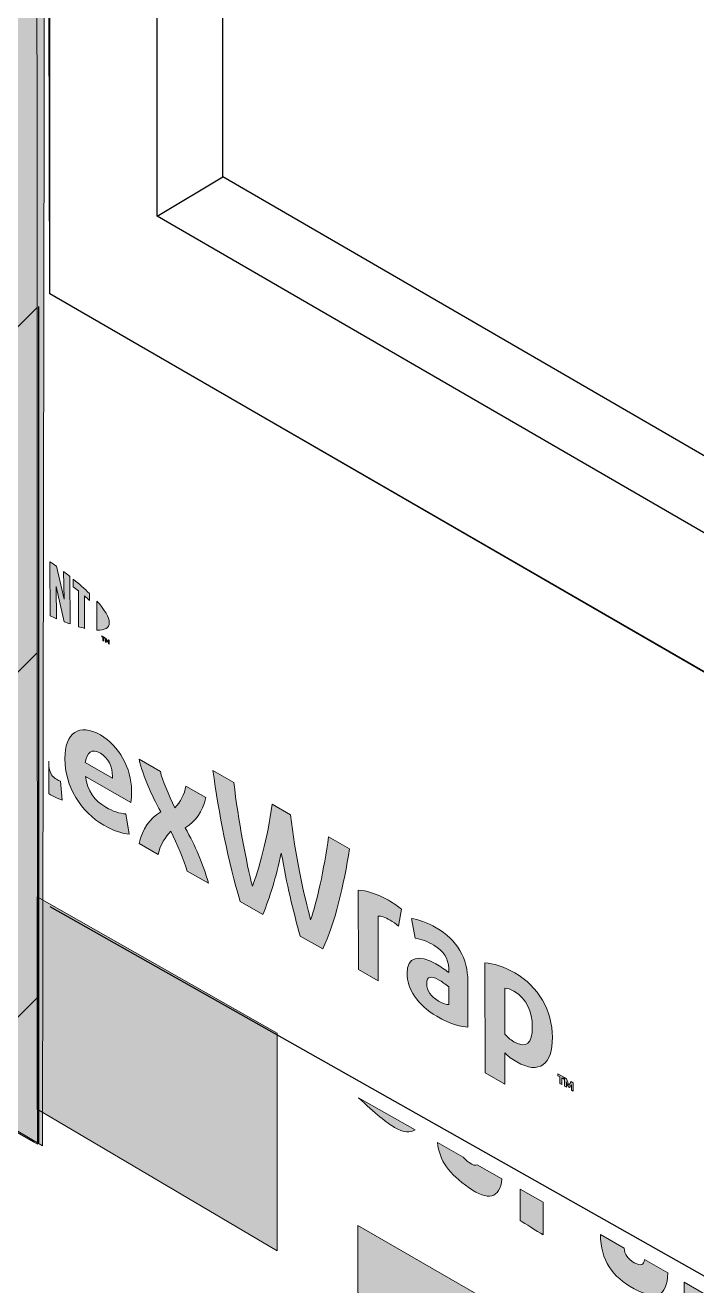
# Model space of a CAD drawing. Extents: x -1140 to 5605, y -816 to 2382.
# Drawn here: x 4224.9 to 4252.4, y 1158.9 to 1210.5 of the extents above; entities that cross this region are included whole.
import ezdxf

# ---------------------------------------------------------------- set-up
doc = ezdxf.new("R2010")
doc.units = 0
doc.header["$MEASUREMENT"] = 0
doc.linetypes.add('AI-Linetype-23', pattern=[86.381111, 43.190556, -8.638111, 8.638111, -8.638111, 8.638111, -8.638111])
for name, color, linetype, lineweight in [('.ATI-HATCH', 7, 'Continuous', 0), ('G-ANNO-TTLB', 7, 'Continuous', 0), ('LOGOS', 7, 'Continuous', 0), ('TYVEK', 7, 'Continuous', 0), ('wall scratch', 7, 'Continuous', 0), ('X-REF - TRACED', 7, 'Continuous', 0)]:
    doc.layers.add(name, color=color, linetype=linetype, lineweight=lineweight)

# ---------------------------------------------------------------- blocks, each defined once
blk = doc.blocks.new('Block_107')
at = {"layer": 'TYVEK', "color": 4, "lineweight": 25, "true_color": 0x00ffff}
blk.add_lwpolyline([(4308.244, 1127.876), (4225.907, 1174.41), (4225.907, 1174.41)], dxfattribs=at)
blk = doc.blocks.new('Block_112')
at = {"layer": 'TYVEK', "color": 2, "lineweight": 25, "true_color": 0xffff00}
blk.add_lwpolyline([(4224.93, 1197.442)], dxfattribs=at)
blk = doc.blocks.new('Block_116')
at = {"layer": 'TYVEK', "color": 4, "lineweight": 25, "true_color": 0x00ffff}
blk.add_lwpolyline([(4225.126, 1197.616)], dxfattribs=at)
blk = doc.blocks.new('Block_117')
at = {"layer": 'TYVEK', "color": 2, "lineweight": 25, "true_color": 0xffff00}
blk.add_lwpolyline([(4224.885, 1197.442)], dxfattribs=at)
blk = doc.blocks.new('Block_118')
at = {"layer": 'TYVEK', "color": 2, "lineweight": 25, "true_color": 0xffff00}
blk.add_lwpolyline([(4229.809, 1200.225)], dxfattribs=at)
blk = doc.blocks.new('Block_134')
at = {"layer": 'TYVEK', "color": 33, "lineweight": 25, "true_color": 0xcc9966}
blk.add_lwpolyline([(4242.406, 1209.873)], dxfattribs=at)
blk = doc.blocks.new('Block_141')
at = {"layer": 'TYVEK', "true_color": 0x003b71, "transparency": 33554687}
h = blk.add_hatch(color=156, dxfattribs=at)
h.dxf.hatch_style = 2
edge = h.paths.add_edge_path()
edge.add_spline(control_points=[(4244.897, 1168.874), (4244.726, 1168.974), (4244.634, 1169.066), (4244.52, 1169.187), (4244.52, 1169.187), (4244.52, 1171.076), (4244.52, 1171.076), (4244.641, 1171.062), (4244.748, 1171.034), (4244.89, 1170.949), (4245.43, 1170.643), (4245.65, 1170.11), (4245.65, 1169.499), (4245.657, 1168.803), (4245.415, 1168.576), (4244.897, 1168.874)], knot_values=[0, 0, 0, 0, 1, 1, 1, 2, 2, 2, 3, 3, 3, 4, 4, 4, 5, 5, 5, 5], degree=3, periodic=0)
edge = h.paths.add_edge_path()
edge.add_spline(control_points=[(4244.933, 1171.701), (4244.513, 1171.943), (4244.045, 1172.092), (4243.711, 1172.113), (4243.711, 1172.113), (4243.725, 1167.596), (4243.725, 1167.596), (4243.725, 1167.596), (4244.527, 1167.134), (4244.527, 1167.134), (4244.527, 1167.134), (4244.52, 1168.42), (4244.52, 1168.42), (4244.67, 1168.271), (4244.811, 1168.164), (4245.017, 1168.05), (4245.934, 1167.518), (4246.481, 1167.944), (4246.474, 1169.059), (4246.474, 1170.139), (4245.898, 1171.147), (4244.933, 1171.701)], knot_values=[0, 0, 0, 0, 1, 1, 1, 2, 2, 2, 3, 3, 3, 4, 4, 4, 5, 5, 5, 6, 6, 6, 7, 7, 7, 7], degree=3, periodic=0)
h = blk.add_hatch(color=156, dxfattribs=at)
h.dxf.hatch_style = 2
edge = h.paths.add_edge_path()
edge.add_spline(control_points=[(4246.694, 1167.56), (4246.694, 1167.56), (4246.694, 1167.482), (4246.694, 1167.482), (4246.694, 1167.482), (4246.772, 1167.44), (4246.772, 1167.44), (4246.772, 1167.44), (4246.779, 1167.163), (4246.779, 1167.163), (4246.779, 1167.163), (4246.857, 1167.12), (4246.857, 1167.12), (4246.857, 1167.12), (4246.857, 1167.39), (4246.857, 1167.39), (4246.857, 1167.39), (4246.935, 1167.347), (4246.935, 1167.347), (4246.935, 1167.347), (4246.935, 1167.425), (4246.935, 1167.425), (4246.935, 1167.425), (4246.694, 1167.56), (4246.694, 1167.56)], knot_values=[0, 0, 0, 0, 1, 1, 1, 2, 2, 2, 3, 3, 3, 4, 4, 4, 5, 5, 5, 6, 6, 6, 7, 7, 7, 8, 8, 8, 8], degree=3, periodic=0)
edge = h.paths.add_edge_path()
edge.add_spline(control_points=[(4247.241, 1167.248), (4247.213, 1167.184), (4247.184, 1167.141), (4247.148, 1167.099), (4247.113, 1167.177), (4247.085, 1167.255), (4247.056, 1167.354), (4247.056, 1167.354), (4246.971, 1167.404), (4246.971, 1167.404), (4246.971, 1167.404), (4246.971, 1167.056), (4246.971, 1167.056), (4246.971, 1167.056), (4247.049, 1167.013), (4247.049, 1167.013), (4247.049, 1167.013), (4247.049, 1167.17), (4247.049, 1167.17), (4247.049, 1167.17), (4247.042, 1167.234), (4247.042, 1167.234), (4247.07, 1167.163), (4247.099, 1167.092), (4247.12, 1167.035), (4247.12, 1167.035), (4247.177, 1166.999), (4247.177, 1166.999), (4247.198, 1167.028), (4247.226, 1167.07), (4247.255, 1167.106), (4247.255, 1167.106), (4247.248, 1167.056), (4247.248, 1167.056), (4247.248, 1167.056), (4247.248, 1166.893), (4247.248, 1166.893), (4247.248, 1166.893), (4247.326, 1166.85), (4247.326, 1166.85), (4247.326, 1166.85), (4247.326, 1167.198), (4247.326, 1167.198), (4247.326, 1167.198), (4247.241, 1167.248), (4247.241, 1167.248)], knot_values=[0, 0, 0, 0, 1, 1, 1, 2, 2, 2, 3, 3, 3, 4, 4, 4, 5, 5, 5, 6, 6, 6, 7, 7, 7, 8, 8, 8, 9, 9, 9, 10, 10, 10, 11, 11, 11, 12, 12, 12, 13, 13, 13, 14, 14, 14, 15, 15, 15, 15], degree=3, periodic=0)
at = {"layer": 'TYVEK'}
for points, knots in [([(4244.933, 1171.701), (4244.513, 1171.943), (4244.045, 1172.092), (4243.711, 1172.113), (4243.711, 1172.113), (4243.725, 1167.596), (4243.725, 1167.596), (4243.725, 1167.596), (4244.527, 1167.134), (4244.527, 1167.134), (4244.527, 1167.134), (4244.52, 1168.42), (4244.52, 1168.42), (4244.67, 1168.271), (4244.811, 1168.164), (4245.017, 1168.05), (4245.934, 1167.518), (4246.481, 1167.944), (4246.474, 1169.059), (4246.474, 1170.139), (4245.898, 1171.147), (4244.933, 1171.701)], [0, 0, 0, 0, 1, 1, 1, 2, 2, 2, 3, 3, 3, 4, 4, 4, 5, 5, 5, 6, 6, 6, 7, 7, 7, 7]), ([(4244.897, 1168.874), (4244.726, 1168.974), (4244.634, 1169.066), (4244.52, 1169.187), (4244.52, 1169.187), (4244.52, 1171.076), (4244.52, 1171.076), (4244.641, 1171.062), (4244.748, 1171.034), (4244.89, 1170.949), (4245.43, 1170.643), (4245.65, 1170.11), (4245.65, 1169.499), (4245.657, 1168.803), (4245.415, 1168.576), (4244.897, 1168.874)], [0, 0, 0, 0, 1, 1, 1, 2, 2, 2, 3, 3, 3, 4, 4, 4, 5, 5, 5, 5]), ([(4246.694, 1167.56), (4246.694, 1167.56), (4246.694, 1167.482), (4246.694, 1167.482), (4246.694, 1167.482), (4246.772, 1167.44), (4246.772, 1167.44), (4246.772, 1167.44), (4246.779, 1167.163), (4246.779, 1167.163), (4246.779, 1167.163), (4246.857, 1167.12), (4246.857, 1167.12), (4246.857, 1167.12), (4246.857, 1167.39), (4246.857, 1167.39), (4246.857, 1167.39), (4246.935, 1167.347), (4246.935, 1167.347), (4246.935, 1167.347), (4246.935, 1167.425), (4246.935, 1167.425), (4246.935, 1167.425), (4246.694, 1167.56), (4246.694, 1167.56)], [0, 0, 0, 0, 1, 1, 1, 2, 2, 2, 3, 3, 3, 4, 4, 4, 5, 5, 5, 6, 6, 6, 7, 7, 7, 8, 8, 8, 8]), ([(4247.241, 1167.248), (4247.213, 1167.184), (4247.184, 1167.141), (4247.148, 1167.099), (4247.113, 1167.177), (4247.085, 1167.255), (4247.056, 1167.354), (4247.056, 1167.354), (4246.971, 1167.404), (4246.971, 1167.404), (4246.971, 1167.404), (4246.971, 1167.056), (4246.971, 1167.056), (4246.971, 1167.056), (4247.049, 1167.013), (4247.049, 1167.013), (4247.049, 1167.013), (4247.049, 1167.17), (4247.049, 1167.17), (4247.049, 1167.17), (4247.042, 1167.234), (4247.042, 1167.234), (4247.07, 1167.163), (4247.099, 1167.092), (4247.12, 1167.035), (4247.12, 1167.035), (4247.177, 1166.999), (4247.177, 1166.999), (4247.198, 1167.028), (4247.226, 1167.07), (4247.255, 1167.106), (4247.255, 1167.106), (4247.248, 1167.056), (4247.248, 1167.056), (4247.248, 1167.056), (4247.248, 1166.893), (4247.248, 1166.893), (4247.248, 1166.893), (4247.326, 1166.85), (4247.326, 1166.85), (4247.326, 1166.85), (4247.326, 1167.198), (4247.326, 1167.198), (4247.326, 1167.198), (4247.241, 1167.248), (4247.241, 1167.248)], [0, 0, 0, 0, 1, 1, 1, 2, 2, 2, 3, 3, 3, 4, 4, 4, 5, 5, 5, 6, 6, 6, 7, 7, 7, 8, 8, 8, 9, 9, 9, 10, 10, 10, 11, 11, 11, 12, 12, 12, 13, 13, 13, 14, 14, 14, 15, 15, 15, 15])]:
    blk.add_open_spline(points, degree=3, knots=knots, dxfattribs=at)
blk = doc.blocks.new('Block_140')
at = {"layer": 'TYVEK'}
blk.add_blockref('Block_141', (0, 0), dxfattribs=at)
blk = doc.blocks.new('Block_148')
at = {"layer": 'TYVEK', "true_color": 0x003b71, "transparency": 33554687}
h = blk.add_hatch(color=156, dxfattribs=at)
h.dxf.hatch_style = 2
edge = h.paths.add_edge_path()
edge.add_spline(control_points=[(4228.46, 1179.671), (4228.46, 1179.671), (4227.345, 1180.318), (4227.345, 1180.318), (4227.402, 1180.744), (4227.622, 1180.893), (4227.963, 1180.701), (4228.283, 1180.516), (4228.46, 1180.133), (4228.46, 1179.756), (4228.46, 1179.756), (4228.46, 1179.671), (4228.46, 1179.671)], knot_values=[0, 0, 0, 0, 1, 1, 1, 2, 2, 2, 3, 3, 3, 4, 4, 4, 4], degree=3, periodic=0)
edge = h.paths.add_edge_path()
edge.add_spline(control_points=[(4229.241, 1179.174), (4229.234, 1180.083), (4228.73, 1180.999), (4227.963, 1181.447), (4227.097, 1181.937), (4226.507, 1181.546), (4226.507, 1180.474), (4226.514, 1179.344), (4227.16, 1178.286), (4228.105, 1177.746), (4228.489, 1177.519), (4228.872, 1177.398), (4229.135, 1177.384), (4229.135, 1177.384), (4229, 1178.208), (4229, 1178.208), (4228.751, 1178.229), (4228.475, 1178.314), (4228.183, 1178.485), (4227.714, 1178.755), (4227.437, 1179.153), (4227.359, 1179.742), (4227.359, 1179.742), (4229.213, 1178.677), (4229.213, 1178.677), (4229.228, 1178.805), (4229.241, 1178.975), (4229.241, 1179.174)], knot_values=[0, 0, 0, 0, 1, 1, 1, 2, 2, 2, 3, 3, 3, 4, 4, 4, 5, 5, 5, 6, 6, 6, 7, 7, 7, 8, 8, 8, 9, 9, 9, 9], degree=3, periodic=0)
h = blk.add_hatch(color=156, dxfattribs=at)
h.dxf.hatch_style = 2
edge = h.paths.add_edge_path()
edge.add_spline(control_points=[(4226.336, 1179.55), (4226.279, 1179.565), (4226.223, 1179.593), (4226.166, 1179.629), (4225.997, 1179.726), (4225.905, 1179.879), (4225.868, 1180.095), (4225.853, 1180.178), (4225.846, 1180.271), (4225.846, 1180.374), (4225.846, 1180.374), (4225.855, 1179.041), (4225.855, 1179.041), (4225.895, 1179.013), (4225.937, 1178.986), (4225.981, 1178.961), (4226.102, 1178.89), (4226.287, 1178.819), (4226.393, 1178.776), (4226.393, 1178.776), (4226.336, 1179.55), (4226.336, 1179.55)], knot_values=[0, 0, 0, 0, 1, 1, 1, 2, 2, 2, 3, 3, 3, 4, 4, 4, 5, 5, 5, 6, 6, 6, 7, 7, 7, 7], degree=3, periodic=0)
h = blk.add_hatch(color=156, dxfattribs=at)
h.dxf.hatch_style = 2
edge = h.paths.add_edge_path()
edge.add_spline(control_points=[(4231.437, 1177.647), (4231.877, 1177.917), (4232.133, 1178.265), (4232.282, 1178.883), (4232.282, 1178.883), (4231.458, 1179.352), (4231.458, 1179.352), (4231.422, 1178.996), (4231.23, 1178.705), (4231.017, 1178.457), (4230.755, 1178.989), (4230.499, 1179.6), (4230.421, 1179.948), (4230.421, 1179.948), (4229.547, 1180.453), (4229.547, 1180.453), (4229.732, 1179.671), (4230.044, 1179.025), (4230.435, 1178.3), (4229.966, 1178.002), (4229.696, 1177.618), (4229.547, 1176.993), (4229.547, 1176.993), (4230.335, 1176.546), (4230.335, 1176.546), (4230.414, 1176.979), (4230.627, 1177.263), (4230.847, 1177.505), (4231.096, 1176.993), (4231.394, 1176.318), (4231.515, 1175.864), (4231.515, 1175.864), (4232.388, 1175.367), (4232.388, 1175.367), (4232.147, 1176.219), (4231.863, 1176.858), (4231.437, 1177.647)], knot_values=[0, 0, 0, 0, 1, 1, 1, 2, 2, 2, 3, 3, 3, 4, 4, 4, 5, 5, 5, 6, 6, 6, 7, 7, 7, 8, 8, 8, 9, 9, 9, 10, 10, 10, 11, 11, 11, 12, 12, 12, 12], degree=3, periodic=0)
h = blk.add_hatch(color=156, dxfattribs=at)
h.dxf.hatch_style = 2
edge = h.paths.add_edge_path()
edge.add_spline(control_points=[(4237.304, 1177.277), (4237.133, 1175.949), (4236.807, 1174.536), (4236.572, 1173.875), (4236.309, 1174.82), (4235.926, 1176.596), (4235.748, 1178.172), (4235.748, 1178.172), (4234.995, 1178.606), (4234.995, 1178.606), (4234.825, 1177.228), (4234.434, 1175.892), (4234.185, 1175.246), (4233.944, 1176.176), (4233.61, 1177.974), (4233.425, 1179.501), (4233.425, 1179.501), (4232.573, 1179.991), (4232.573, 1179.991), (4232.793, 1178.293), (4233.219, 1176.191), (4233.688, 1174.621), (4233.688, 1174.621), (4234.611, 1174.088), (4234.611, 1174.088), (4234.903, 1174.77), (4235.151, 1175.615), (4235.372, 1176.603), (4235.592, 1175.367), (4235.854, 1174.223), (4236.146, 1173.207), (4236.146, 1173.207), (4237.069, 1172.682), (4237.069, 1172.682), (4237.559, 1173.69), (4237.943, 1175.331), (4238.163, 1176.78), (4238.163, 1176.78), (4237.304, 1177.277), (4237.304, 1177.277)], knot_values=[0, 0, 0, 0, 1, 1, 1, 2, 2, 2, 3, 3, 3, 4, 4, 4, 5, 5, 5, 6, 6, 6, 7, 7, 7, 8, 8, 8, 9, 9, 9, 10, 10, 10, 11, 11, 11, 12, 12, 12, 13, 13, 13, 13], degree=3, periodic=0)
h = blk.add_hatch(color=156, dxfattribs=at)
h.dxf.hatch_style = 2
edge = h.paths.add_edge_path()
edge.add_spline(control_points=[(4239.761, 1174.671), (4239.335, 1174.912), (4238.845, 1175.083), (4238.525, 1175.083), (4238.525, 1175.083), (4238.532, 1171.836), (4238.532, 1171.836), (4238.532, 1171.836), (4239.342, 1171.375), (4239.342, 1171.375), (4239.342, 1171.375), (4239.335, 1174.024), (4239.335, 1174.024), (4239.463, 1174.024), (4239.605, 1173.989), (4239.825, 1173.861), (4239.946, 1173.79), (4240.074, 1173.705), (4240.173, 1173.605), (4240.173, 1173.605), (4240.287, 1174.308), (4240.287, 1174.308), (4240.173, 1174.408), (4239.967, 1174.55), (4239.761, 1174.671)], knot_values=[0, 0, 0, 0, 1, 1, 1, 2, 2, 2, 3, 3, 3, 4, 4, 4, 5, 5, 5, 6, 6, 6, 7, 7, 7, 8, 8, 8, 8], degree=3, periodic=0)
h = blk.add_hatch(color=156, dxfattribs=at)
h.dxf.hatch_style = 2
edge = h.paths.add_edge_path()
edge.add_spline(control_points=[(4242.226, 1170.402), (4242.141, 1170.394), (4241.992, 1170.437), (4241.814, 1170.544), (4241.502, 1170.721), (4241.331, 1170.97), (4241.324, 1171.254), (4241.324, 1171.574), (4241.537, 1171.574), (4241.807, 1171.417), (4241.949, 1171.339), (4242.091, 1171.233), (4242.226, 1171.126), (4242.226, 1171.126), (4242.226, 1170.402), (4242.226, 1170.402)], knot_values=[0, 0, 0, 0, 1, 1, 1, 2, 2, 2, 3, 3, 3, 4, 4, 4, 5, 5, 5, 5], degree=3, periodic=0)
edge = h.paths.add_edge_path()
edge.add_spline(control_points=[(4243.008, 1171.361), (4243.008, 1172.277), (4242.581, 1173.051), (4241.715, 1173.548), (4241.359, 1173.754), (4240.955, 1173.903), (4240.699, 1173.925), (4240.699, 1173.925), (4240.848, 1173.115), (4240.848, 1173.115), (4241.09, 1173.087), (4241.367, 1172.98), (4241.622, 1172.831), (4242.013, 1172.604), (4242.219, 1172.291), (4242.226, 1171.879), (4242.226, 1171.879), (4242.226, 1171.716), (4242.226, 1171.716), (4242.077, 1171.822), (4241.864, 1171.971), (4241.7, 1172.071), (4240.997, 1172.469), (4240.521, 1172.348), (4240.521, 1171.673), (4240.521, 1171.069), (4240.933, 1170.38), (4241.736, 1169.919), (4242.326, 1169.578), (4242.773, 1169.478), (4243.015, 1169.478), (4243.015, 1169.478), (4243.008, 1171.361), (4243.008, 1171.361)], knot_values=[0, 0, 0, 0, 1, 1, 1, 2, 2, 2, 3, 3, 3, 4, 4, 4, 5, 5, 5, 6, 6, 6, 7, 7, 7, 8, 8, 8, 9, 9, 9, 10, 10, 10, 11, 11, 11, 11], degree=3, periodic=0)
at = {"layer": 'TYVEK'}
for points, knots in [([(4229.241, 1179.174), (4229.234, 1180.083), (4228.73, 1180.999), (4227.963, 1181.447), (4227.097, 1181.937), (4226.507, 1181.546), (4226.507, 1180.474), (4226.514, 1179.344), (4227.16, 1178.286), (4228.105, 1177.746), (4228.489, 1177.519), (4228.872, 1177.398), (4229.135, 1177.384), (4229.135, 1177.384), (4229, 1178.208), (4229, 1178.208), (4228.751, 1178.229), (4228.475, 1178.314), (4228.183, 1178.485), (4227.714, 1178.755), (4227.437, 1179.153), (4227.359, 1179.742), (4227.359, 1179.742), (4229.213, 1178.677), (4229.213, 1178.677), (4229.228, 1178.805), (4229.241, 1178.975), (4229.241, 1179.174)], [0, 0, 0, 0, 1, 1, 1, 2, 2, 2, 3, 3, 3, 4, 4, 4, 5, 5, 5, 6, 6, 6, 7, 7, 7, 8, 8, 8, 9, 9, 9, 9]), ([(4228.46, 1179.671), (4228.46, 1179.671), (4227.345, 1180.318), (4227.345, 1180.318), (4227.402, 1180.744), (4227.622, 1180.893), (4227.963, 1180.701), (4228.283, 1180.516), (4228.46, 1180.133), (4228.46, 1179.756), (4228.46, 1179.756), (4228.46, 1179.671), (4228.46, 1179.671)], [0, 0, 0, 0, 1, 1, 1, 2, 2, 2, 3, 3, 3, 4, 4, 4, 4]), ([(4226.336, 1179.55), (4226.279, 1179.565), (4226.223, 1179.593), (4226.166, 1179.629), (4225.997, 1179.726), (4225.905, 1179.879), (4225.868, 1180.095), (4225.853, 1180.178), (4225.846, 1180.271), (4225.846, 1180.374), (4225.846, 1180.374), (4225.855, 1179.041), (4225.855, 1179.041), (4225.895, 1179.013), (4225.937, 1178.986), (4225.981, 1178.961), (4226.102, 1178.89), (4226.287, 1178.819), (4226.393, 1178.776), (4226.393, 1178.776), (4226.336, 1179.55), (4226.336, 1179.55)], [0, 0, 0, 0, 1, 1, 1, 2, 2, 2, 3, 3, 3, 4, 4, 4, 5, 5, 5, 6, 6, 6, 7, 7, 7, 7]), ([(4231.437, 1177.647), (4231.877, 1177.917), (4232.133, 1178.265), (4232.282, 1178.883), (4232.282, 1178.883), (4231.458, 1179.352), (4231.458, 1179.352), (4231.422, 1178.996), (4231.23, 1178.705), (4231.017, 1178.457), (4230.755, 1178.989), (4230.499, 1179.6), (4230.421, 1179.948), (4230.421, 1179.948), (4229.547, 1180.453), (4229.547, 1180.453), (4229.732, 1179.671), (4230.044, 1179.025), (4230.435, 1178.3), (4229.966, 1178.002), (4229.696, 1177.618), (4229.547, 1176.993), (4229.547, 1176.993), (4230.335, 1176.546), (4230.335, 1176.546), (4230.414, 1176.979), (4230.627, 1177.263), (4230.847, 1177.505), (4231.096, 1176.993), (4231.394, 1176.318), (4231.515, 1175.864), (4231.515, 1175.864), (4232.388, 1175.367), (4232.388, 1175.367), (4232.147, 1176.219), (4231.863, 1176.858), (4231.437, 1177.647)], [0, 0, 0, 0, 1, 1, 1, 2, 2, 2, 3, 3, 3, 4, 4, 4, 5, 5, 5, 6, 6, 6, 7, 7, 7, 8, 8, 8, 9, 9, 9, 10, 10, 10, 11, 11, 11, 12, 12, 12, 12]), ([(4237.304, 1177.277), (4237.133, 1175.949), (4236.807, 1174.536), (4236.572, 1173.875), (4236.309, 1174.82), (4235.926, 1176.596), (4235.748, 1178.172), (4235.748, 1178.172), (4234.995, 1178.606), (4234.995, 1178.606), (4234.825, 1177.228), (4234.434, 1175.892), (4234.185, 1175.246), (4233.944, 1176.176), (4233.61, 1177.974), (4233.425, 1179.501), (4233.425, 1179.501), (4232.573, 1179.991), (4232.573, 1179.991), (4232.793, 1178.293), (4233.219, 1176.191), (4233.688, 1174.621), (4233.688, 1174.621), (4234.611, 1174.088), (4234.611, 1174.088), (4234.903, 1174.77), (4235.151, 1175.615), (4235.372, 1176.603), (4235.592, 1175.367), (4235.854, 1174.223), (4236.146, 1173.207), (4236.146, 1173.207), (4237.069, 1172.682), (4237.069, 1172.682), (4237.559, 1173.69), (4237.943, 1175.331), (4238.163, 1176.78), (4238.163, 1176.78), (4237.304, 1177.277), (4237.304, 1177.277)], [0, 0, 0, 0, 1, 1, 1, 2, 2, 2, 3, 3, 3, 4, 4, 4, 5, 5, 5, 6, 6, 6, 7, 7, 7, 8, 8, 8, 9, 9, 9, 10, 10, 10, 11, 11, 11, 12, 12, 12, 13, 13, 13, 13]), ([(4239.761, 1174.671), (4239.335, 1174.912), (4238.845, 1175.083), (4238.525, 1175.083), (4238.525, 1175.083), (4238.532, 1171.836), (4238.532, 1171.836), (4238.532, 1171.836), (4239.342, 1171.375), (4239.342, 1171.375), (4239.342, 1171.375), (4239.335, 1174.024), (4239.335, 1174.024), (4239.463, 1174.024), (4239.605, 1173.989), (4239.825, 1173.861), (4239.946, 1173.79), (4240.074, 1173.705), (4240.173, 1173.605), (4240.173, 1173.605), (4240.287, 1174.308), (4240.287, 1174.308), (4240.173, 1174.408), (4239.967, 1174.55), (4239.761, 1174.671)], [0, 0, 0, 0, 1, 1, 1, 2, 2, 2, 3, 3, 3, 4, 4, 4, 5, 5, 5, 6, 6, 6, 7, 7, 7, 8, 8, 8, 8]), ([(4243.008, 1171.361), (4243.008, 1172.277), (4242.581, 1173.051), (4241.715, 1173.548), (4241.359, 1173.754), (4240.955, 1173.903), (4240.699, 1173.925), (4240.699, 1173.925), (4240.848, 1173.115), (4240.848, 1173.115), (4241.09, 1173.087), (4241.367, 1172.98), (4241.622, 1172.831), (4242.013, 1172.604), (4242.219, 1172.291), (4242.226, 1171.879), (4242.226, 1171.879), (4242.226, 1171.716), (4242.226, 1171.716), (4242.077, 1171.822), (4241.864, 1171.971), (4241.7, 1172.071), (4240.997, 1172.469), (4240.521, 1172.348), (4240.521, 1171.673), (4240.521, 1171.069), (4240.933, 1170.38), (4241.736, 1169.919), (4242.326, 1169.578), (4242.773, 1169.478), (4243.015, 1169.478), (4243.015, 1169.478), (4243.008, 1171.361), (4243.008, 1171.361)], [0, 0, 0, 0, 1, 1, 1, 2, 2, 2, 3, 3, 3, 4, 4, 4, 5, 5, 5, 6, 6, 6, 7, 7, 7, 8, 8, 8, 9, 9, 9, 10, 10, 10, 11, 11, 11, 11]), ([(4242.226, 1170.402), (4242.141, 1170.394), (4241.992, 1170.437), (4241.814, 1170.544), (4241.502, 1170.721), (4241.331, 1170.97), (4241.324, 1171.254), (4241.324, 1171.574), (4241.537, 1171.574), (4241.807, 1171.417), (4241.949, 1171.339), (4242.091, 1171.233), (4242.226, 1171.126), (4242.226, 1171.126), (4242.226, 1170.402), (4242.226, 1170.402)], [0, 0, 0, 0, 1, 1, 1, 2, 2, 2, 3, 3, 3, 4, 4, 4, 5, 5, 5, 5])]:
    blk.add_open_spline(points, degree=3, knots=knots, dxfattribs=at)
blk = doc.blocks.new('Block_149')
at = {"layer": 'TYVEK', "true_color": 0x003b71, "transparency": 33554687}
h = blk.add_hatch(color=156, dxfattribs=at)
h.dxf.hatch_style = 2
edge = h.paths.add_edge_path()
edge.add_spline(control_points=[(4226.477, 1187.007), (4226.477, 1187.007), (4226.162, 1188.361), (4226.162, 1188.361), (4226.076, 1188.422), (4225.974, 1188.494), (4225.895, 1188.548), (4225.895, 1188.548), (4225.9, 1186.331), (4225.9, 1186.331), (4225.956, 1186.305), (4226.098, 1186.242), (4226.171, 1186.211), (4226.171, 1186.211), (4226.145, 1187.53), (4226.145, 1187.53), (4226.145, 1187.53), (4226.479, 1186.085), (4226.479, 1186.085), (4226.549, 1186.058), (4226.652, 1186.019), (4226.719, 1185.995), (4226.719, 1185.995), (4226.714, 1187.944), (4226.714, 1187.944), (4226.644, 1188), (4226.516, 1188.098), (4226.455, 1188.144), (4226.455, 1188.144), (4226.477, 1187.007), (4226.477, 1187.007)], knot_values=[0, 0, 0, 0, 1, 1, 1, 2, 2, 2, 3, 3, 3, 4, 4, 4, 5, 5, 5, 6, 6, 6, 7, 7, 7, 8, 8, 8, 9, 9, 9, 10, 10, 10, 10], degree=3, periodic=0)
h = blk.add_hatch(color=156, dxfattribs=at)
h.dxf.hatch_style = 2
edge = h.paths.add_edge_path()
edge.add_spline(control_points=[(4226.854, 1187.523), (4226.924, 1187.468), (4226.993, 1187.413), (4227.06, 1187.358), (4227.06, 1187.358), (4227.063, 1185.883), (4227.063, 1185.883), (4227.125, 1185.865), (4227.239, 1185.834), (4227.315, 1185.816), (4227.315, 1185.816), (4227.312, 1187.143), (4227.312, 1187.143), (4227.385, 1187.08), (4227.454, 1187.018), (4227.517, 1186.961), (4227.517, 1186.961), (4227.517, 1187.245), (4227.517, 1187.245), (4227.318, 1187.44), (4227.104, 1187.628), (4226.854, 1187.831), (4226.854, 1187.831), (4226.854, 1187.523), (4226.854, 1187.523)], knot_values=[0, 0, 0, 0, 1, 1, 1, 2, 2, 2, 3, 3, 3, 4, 4, 4, 5, 5, 5, 6, 6, 6, 7, 7, 7, 8, 8, 8, 8], degree=3, periodic=0)
h = blk.add_hatch(color=156, dxfattribs=at)
h.dxf.hatch_style = 2
edge = h.paths.add_edge_path()
edge.add_spline(control_points=[(4228.325, 1186.049), (4228.326, 1185.831), (4228.142, 1185.733), (4227.823, 1185.741), (4227.823, 1185.741), (4227.82, 1186.932), (4227.82, 1186.932), (4228.14, 1186.574), (4228.325, 1186.265), (4228.325, 1186.049)], knot_values=[0, 0, 0, 0, 1, 1, 1, 2, 2, 2, 3, 3, 3, 3], degree=3, periodic=0)
h = blk.add_hatch(color=156, dxfattribs=at)
h.dxf.hatch_style = 2
edge = h.paths.add_edge_path()
edge.add_spline(control_points=[(4228.027, 1185.503), (4228.027, 1185.503), (4228.027, 1185.474), (4228.027, 1185.474), (4228.027, 1185.474), (4228.069, 1185.453), (4228.069, 1185.453), (4228.069, 1185.453), (4228.069, 1185.311), (4228.069, 1185.311), (4228.069, 1185.311), (4228.098, 1185.29), (4228.098, 1185.29), (4228.098, 1185.29), (4228.098, 1185.432), (4228.098, 1185.432), (4228.098, 1185.432), (4228.147, 1185.411), (4228.147, 1185.411), (4228.147, 1185.411), (4228.147, 1185.439), (4228.147, 1185.439), (4228.147, 1185.439), (4228.027, 1185.503), (4228.027, 1185.503)], knot_values=[0, 0, 0, 0, 1, 1, 1, 2, 2, 2, 3, 3, 3, 4, 4, 4, 5, 5, 5, 6, 6, 6, 7, 7, 7, 8, 8, 8, 8], degree=3, periodic=0)
edge = h.paths.add_edge_path()
edge.add_spline(control_points=[(4228.297, 1185.347), (4228.297, 1185.347), (4228.254, 1185.297), (4228.254, 1185.297), (4228.254, 1185.297), (4228.204, 1185.403), (4228.204, 1185.403), (4228.204, 1185.403), (4228.176, 1185.418), (4228.176, 1185.418), (4228.176, 1185.418), (4228.176, 1185.247), (4228.176, 1185.247), (4228.176, 1185.247), (4228.204, 1185.233), (4228.204, 1185.233), (4228.204, 1185.233), (4228.204, 1185.354), (4228.204, 1185.354), (4228.204, 1185.354), (4228.254, 1185.247), (4228.254, 1185.247), (4228.254, 1185.247), (4228.297, 1185.297), (4228.297, 1185.297), (4228.297, 1185.297), (4228.297, 1185.176), (4228.297, 1185.176), (4228.297, 1185.176), (4228.325, 1185.162), (4228.325, 1185.162), (4228.325, 1185.162), (4228.325, 1185.332), (4228.325, 1185.332), (4228.325, 1185.332), (4228.297, 1185.347), (4228.297, 1185.347)], knot_values=[0, 0, 0, 0, 1, 1, 1, 2, 2, 2, 3, 3, 3, 4, 4, 4, 5, 5, 5, 6, 6, 6, 7, 7, 7, 8, 8, 8, 9, 9, 9, 10, 10, 10, 11, 11, 11, 12, 12, 12, 12], degree=3, periodic=0)
at = {"layer": 'TYVEK'}
for points, knots in [([(4226.477, 1187.007), (4226.477, 1187.007), (4226.162, 1188.361), (4226.162, 1188.361), (4226.076, 1188.422), (4225.974, 1188.494), (4225.895, 1188.548), (4225.895, 1188.548), (4225.9, 1186.331), (4225.9, 1186.331), (4225.956, 1186.305), (4226.098, 1186.242), (4226.171, 1186.211), (4226.171, 1186.211), (4226.145, 1187.53), (4226.145, 1187.53), (4226.145, 1187.53), (4226.479, 1186.085), (4226.479, 1186.085), (4226.549, 1186.058), (4226.652, 1186.019), (4226.719, 1185.995), (4226.719, 1185.995), (4226.714, 1187.944), (4226.714, 1187.944), (4226.644, 1188), (4226.516, 1188.098), (4226.455, 1188.144), (4226.455, 1188.144), (4226.477, 1187.007), (4226.477, 1187.007)], [0, 0, 0, 0, 1, 1, 1, 2, 2, 2, 3, 3, 3, 4, 4, 4, 5, 5, 5, 6, 6, 6, 7, 7, 7, 8, 8, 8, 9, 9, 9, 10, 10, 10, 10]), ([(4226.854, 1187.523), (4226.924, 1187.468), (4226.993, 1187.413), (4227.06, 1187.358), (4227.06, 1187.358), (4227.063, 1185.883), (4227.063, 1185.883), (4227.125, 1185.865), (4227.239, 1185.834), (4227.315, 1185.816), (4227.315, 1185.816), (4227.312, 1187.143), (4227.312, 1187.143), (4227.385, 1187.08), (4227.454, 1187.018), (4227.517, 1186.961), (4227.517, 1186.961), (4227.517, 1187.245), (4227.517, 1187.245), (4227.318, 1187.44), (4227.104, 1187.628), (4226.854, 1187.831), (4226.854, 1187.831), (4226.854, 1187.523), (4226.854, 1187.523)], [0, 0, 0, 0, 1, 1, 1, 2, 2, 2, 3, 3, 3, 4, 4, 4, 5, 5, 5, 6, 6, 6, 7, 7, 7, 8, 8, 8, 8]), ([(4228.325, 1186.049), (4228.326, 1185.831), (4228.142, 1185.733), (4227.823, 1185.741), (4227.823, 1185.741), (4227.82, 1186.932), (4227.82, 1186.932), (4228.14, 1186.574), (4228.325, 1186.265), (4228.325, 1186.049)], [0, 0, 0, 0, 1, 1, 1, 2, 2, 2, 3, 3, 3, 3]), ([(4228.027, 1185.503), (4228.027, 1185.503), (4228.027, 1185.474), (4228.027, 1185.474), (4228.027, 1185.474), (4228.069, 1185.453), (4228.069, 1185.453), (4228.069, 1185.453), (4228.069, 1185.311), (4228.069, 1185.311), (4228.069, 1185.311), (4228.098, 1185.29), (4228.098, 1185.29), (4228.098, 1185.29), (4228.098, 1185.432), (4228.098, 1185.432), (4228.098, 1185.432), (4228.147, 1185.411), (4228.147, 1185.411), (4228.147, 1185.411), (4228.147, 1185.439), (4228.147, 1185.439), (4228.147, 1185.439), (4228.027, 1185.503), (4228.027, 1185.503)], [0, 0, 0, 0, 1, 1, 1, 2, 2, 2, 3, 3, 3, 4, 4, 4, 5, 5, 5, 6, 6, 6, 7, 7, 7, 8, 8, 8, 8]), ([(4228.297, 1185.347), (4228.297, 1185.347), (4228.254, 1185.297), (4228.254, 1185.297), (4228.254, 1185.297), (4228.204, 1185.403), (4228.204, 1185.403), (4228.204, 1185.403), (4228.176, 1185.418), (4228.176, 1185.418), (4228.176, 1185.418), (4228.176, 1185.247), (4228.176, 1185.247), (4228.176, 1185.247), (4228.204, 1185.233), (4228.204, 1185.233), (4228.204, 1185.233), (4228.204, 1185.354), (4228.204, 1185.354), (4228.204, 1185.354), (4228.254, 1185.247), (4228.254, 1185.247), (4228.254, 1185.247), (4228.297, 1185.297), (4228.297, 1185.297), (4228.297, 1185.297), (4228.297, 1185.176), (4228.297, 1185.176), (4228.297, 1185.176), (4228.325, 1185.162), (4228.325, 1185.162), (4228.325, 1185.162), (4228.325, 1185.332), (4228.325, 1185.332), (4228.325, 1185.332), (4228.297, 1185.347), (4228.297, 1185.347)], [0, 0, 0, 0, 1, 1, 1, 2, 2, 2, 3, 3, 3, 4, 4, 4, 5, 5, 5, 6, 6, 6, 7, 7, 7, 8, 8, 8, 9, 9, 9, 10, 10, 10, 11, 11, 11, 12, 12, 12, 12])]:
    blk.add_open_spline(points, degree=3, knots=knots, dxfattribs=at)
blk = doc.blocks.new('Block_147')
at = {"layer": 'TYVEK'}
for name in ['Block_149', 'Block_148']:
    blk.add_blockref(name, (0, 0), dxfattribs=at)
blk = doc.blocks.new('Block_150')
at = {"layer": 'TYVEK', "color": 33, "lineweight": 25, "true_color": 0xcc9966}
for points in [[(4238.601, 1207.514)], [(4226.684, 1200.697)]]:
    blk.add_lwpolyline(points, dxfattribs=at)
blk = doc.blocks.new('Block_151')
at = {"layer": 'TYVEK', "color": 33, "lineweight": 25, "true_color": 0xcc9966}
for points in [[(4242.527, 1209.53)], [(4230.61, 1202.713)]]:
    blk.add_lwpolyline(points, dxfattribs=at)
blk = doc.blocks.new('Block_152')
at = {"layer": 'TYVEK', "color": 33, "lineweight": 25, "true_color": 0xcc9966}
blk.add_lwpolyline([(4242.527, 1209.53)], dxfattribs=at)
blk = doc.blocks.new('Block_154')
at = {"layer": 'TYVEK', "color": 2, "lineweight": 25, "true_color": 0xffff00}
blk.add_lwpolyline([(4230.61, 1202.713)], dxfattribs=at)
blk = doc.blocks.new('Block_158')
at = {"layer": 'TYVEK', "color": 3, "lineweight": 25, "true_color": 0x00ff00}
for p, q in [((4232.982, 1204.312), (4232.982, 1362.22)), ((4304.704, 1162.718), (4232.982, 1204.312))]:
    blk.add_line(p, q, dxfattribs=at)
blk = doc.blocks.new('Block_553')
at = {"layer": 'X-REF - TRACED', "true_color": 0x848484, "transparency": 33554687}
h = blk.add_hatch(color=252, dxfattribs=at)
h.dxf.hatch_style = 2
edge = h.paths.add_edge_path()
edge.add_spline(control_points=[(4238.528, 1166.581), (4239.198, 1165.961), (4239.718, 1165.531), (4240.008, 1165.361), (4240.378, 1165.151), (4240.658, 1165.121), (4240.848, 1165.271), (4240.848, 1165.271), (4238.528, 1166.581), (4238.528, 1166.581)], knot_values=[0, 0, 0, 0, 1, 1, 1, 2, 2, 2, 3, 3, 3, 3], degree=3, periodic=0)
h = blk.add_hatch(color=252, dxfattribs=at)
h.dxf.hatch_style = 2
edge = h.paths.add_edge_path()
edge.add_spline(control_points=[(4244.408, 1163.251), (4244.327, 1162.451), (4243.827, 1162.341), (4243.058, 1162.891), (4242.238, 1163.471), (4241.838, 1163.991), (4241.768, 1164.751), (4241.768, 1164.751), (4242.818, 1164.151), (4242.818, 1164.151), (4242.878, 1164.071), (4242.958, 1164.001), (4243.058, 1163.931), (4243.218, 1163.811), (4243.327, 1163.791), (4243.388, 1163.831), (4243.388, 1163.831), (4244.408, 1163.251), (4244.408, 1163.251)], knot_values=[0, 0, 0, 0, 1, 1, 1, 2, 2, 2, 3, 3, 3, 4, 4, 4, 5, 5, 5, 6, 6, 6, 6], degree=3, periodic=0)
h = blk.add_hatch(color=252, dxfattribs=at)
h.dxf.hatch_style = 2
edge = h.paths.add_edge_path()
edge.add_spline(control_points=[(4245.148, 1162.831), (4245.148, 1162.831), (4245.148, 1161.551), (4245.148, 1161.551), (4245.338, 1161.431), (4245.827, 1161.121), (4246.088, 1160.961), (4246.088, 1160.961), (4246.088, 1162.301), (4246.088, 1162.301), (4246.088, 1162.301), (4245.148, 1162.831), (4245.148, 1162.831)], knot_values=[0, 0, 0, 0, 1, 1, 1, 2, 2, 2, 3, 3, 3, 4, 4, 4, 4], degree=3, periodic=0)
h = blk.add_hatch(color=252, dxfattribs=at)
h.dxf.hatch_style = 2
edge = h.paths.add_edge_path()
edge.add_spline(control_points=[(4250.238, 1159.951), (4250.218, 1159.731), (4250.118, 1159.661), (4249.827, 1159.821), (4249.538, 1159.981), (4249.428, 1160.171), (4249.408, 1160.421), (4249.408, 1160.421), (4248.438, 1160.971), (4248.438, 1160.971), (4248.448, 1159.931), (4248.918, 1159.231), (4249.827, 1158.751), (4250.698, 1158.291), (4251.168, 1158.381), (4251.198, 1159.401), (4251.198, 1159.401), (4250.238, 1159.951), (4250.238, 1159.951)], knot_values=[0, 0, 0, 0, 1, 1, 1, 2, 2, 2, 3, 3, 3, 4, 4, 4, 5, 5, 5, 6, 6, 6, 6], degree=3, periodic=0)
h = blk.add_hatch(color=252, dxfattribs=at)
h.dxf.hatch_style = 2
edge = h.paths.add_edge_path()
edge.add_spline(control_points=[(4252.748, 1158.521), (4252.748, 1158.521), (4252.768, 1157.421), (4252.768, 1157.421), (4252.528, 1157.531), (4252.058, 1157.741), (4251.868, 1157.831), (4251.868, 1157.831), (4251.868, 1159.021), (4251.868, 1159.021), (4251.868, 1159.021), (4252.748, 1158.521), (4252.748, 1158.521)], knot_values=[0, 0, 0, 0, 1, 1, 1, 2, 2, 2, 3, 3, 3, 4, 4, 4, 4], degree=3, periodic=0)
h = blk.add_hatch(color=252, dxfattribs=at)
h.dxf.hatch_style = 2
edge = h.paths.add_edge_path()
edge.add_spline(control_points=[(4254.598, 1157.481), (4254.598, 1157.481), (4254.598, 1156.701), (4254.598, 1156.701), (4254.378, 1156.781), (4254.038, 1156.911), (4253.798, 1157.001), (4253.798, 1157.001), (4253.548, 1158.071), (4253.548, 1158.071), (4253.548, 1158.071), (4254.598, 1157.481), (4254.598, 1157.481)], knot_values=[0, 0, 0, 0, 1, 1, 1, 2, 2, 2, 3, 3, 3, 4, 4, 4, 4], degree=3, periodic=0)
h = blk.add_hatch(color=252, dxfattribs=at)
h.dxf.hatch_style = 2
edge = h.paths.add_edge_path()
edge.add_spline(control_points=[(4256.588, 1156.351), (4256.588, 1156.351), (4256.588, 1156.091), (4256.588, 1156.091), (4256.338, 1156.151), (4255.958, 1156.251), (4255.748, 1156.321), (4255.748, 1156.321), (4255.748, 1156.821), (4255.748, 1156.821), (4255.748, 1156.821), (4256.588, 1156.351), (4256.588, 1156.351)], knot_values=[0, 0, 0, 0, 1, 1, 1, 2, 2, 2, 3, 3, 3, 4, 4, 4, 4], degree=3, periodic=0)
h = blk.add_hatch(color=252, dxfattribs=at)
h.dxf.hatch_style = 2
edge = h.paths.add_edge_path()
edge.add_spline(control_points=[(4258.958, 1155.051), (4258.958, 1155.051), (4258.958, 1154.951), (4258.958, 1154.951), (4258.958, 1154.951), (4259.108, 1154.861), (4259.108, 1154.861), (4259.108, 1154.861), (4259.108, 1154.391), (4259.108, 1154.391), (4259.108, 1154.391), (4259.198, 1154.341), (4259.198, 1154.341), (4259.198, 1154.341), (4259.198, 1154.801), (4259.198, 1154.801), (4259.198, 1154.801), (4259.358, 1154.721), (4259.358, 1154.721), (4259.358, 1154.721), (4259.358, 1154.821), (4259.358, 1154.821), (4259.358, 1154.821), (4258.958, 1155.051), (4258.958, 1155.051)], knot_values=[0, 0, 0, 0, 1, 1, 1, 2, 2, 2, 3, 3, 3, 4, 4, 4, 5, 5, 5, 6, 6, 6, 7, 7, 7, 8, 8, 8, 8], degree=3, periodic=0)
edge = h.paths.add_edge_path()
edge.add_spline(control_points=[(4259.858, 1154.521), (4259.858, 1154.521), (4259.848, 1154.501), (4259.848, 1154.501), (4259.848, 1154.501), (4259.708, 1154.341), (4259.708, 1154.341), (4259.708, 1154.341), (4259.577, 1154.661), (4259.577, 1154.661), (4259.577, 1154.661), (4259.558, 1154.701), (4259.558, 1154.701), (4259.558, 1154.701), (4259.458, 1154.751), (4259.458, 1154.751), (4259.458, 1154.751), (4259.458, 1154.191), (4259.458, 1154.191), (4259.458, 1154.191), (4259.548, 1154.131), (4259.548, 1154.131), (4259.548, 1154.131), (4259.548, 1154.541), (4259.548, 1154.541), (4259.548, 1154.541), (4259.708, 1154.181), (4259.708, 1154.181), (4259.708, 1154.181), (4259.718, 1154.171), (4259.718, 1154.171), (4259.718, 1154.171), (4259.868, 1154.361), (4259.868, 1154.361), (4259.868, 1154.361), (4259.868, 1153.951), (4259.868, 1153.951), (4259.868, 1153.951), (4259.958, 1153.901), (4259.958, 1153.901), (4259.958, 1153.901), (4259.958, 1154.471), (4259.958, 1154.471), (4259.958, 1154.471), (4259.858, 1154.521), (4259.858, 1154.521)], knot_values=[0, 0, 0, 0, 1, 1, 1, 2, 2, 2, 3, 3, 3, 4, 4, 4, 5, 5, 5, 6, 6, 6, 7, 7, 7, 8, 8, 8, 9, 9, 9, 10, 10, 10, 11, 11, 11, 12, 12, 12, 13, 13, 13, 14, 14, 14, 15, 15, 15, 15], degree=3, periodic=0)
at = {"layer": 'X-REF - TRACED'}
for points, knots in [([(4238.528, 1166.581), (4239.198, 1165.961), (4239.718, 1165.531), (4240.008, 1165.361), (4240.378, 1165.151), (4240.658, 1165.121), (4240.848, 1165.271), (4240.848, 1165.271), (4238.528, 1166.581), (4238.528, 1166.581)], [0, 0, 0, 0, 1, 1, 1, 2, 2, 2, 3, 3, 3, 3]), ([(4244.408, 1163.251), (4244.327, 1162.451), (4243.827, 1162.341), (4243.058, 1162.891), (4242.238, 1163.471), (4241.838, 1163.991), (4241.768, 1164.751), (4241.768, 1164.751), (4242.818, 1164.151), (4242.818, 1164.151), (4242.878, 1164.071), (4242.958, 1164.001), (4243.058, 1163.931), (4243.218, 1163.811), (4243.327, 1163.791), (4243.388, 1163.831), (4243.388, 1163.831), (4244.408, 1163.251), (4244.408, 1163.251)], [0, 0, 0, 0, 1, 1, 1, 2, 2, 2, 3, 3, 3, 4, 4, 4, 5, 5, 5, 6, 6, 6, 6]), ([(4245.148, 1162.831), (4245.148, 1162.831), (4245.148, 1161.551), (4245.148, 1161.551), (4245.338, 1161.431), (4245.827, 1161.121), (4246.088, 1160.961), (4246.088, 1160.961), (4246.088, 1162.301), (4246.088, 1162.301), (4246.088, 1162.301), (4245.148, 1162.831), (4245.148, 1162.831)], [0, 0, 0, 0, 1, 1, 1, 2, 2, 2, 3, 3, 3, 4, 4, 4, 4]), ([(4250.238, 1159.951), (4250.218, 1159.731), (4250.118, 1159.661), (4249.827, 1159.821), (4249.538, 1159.981), (4249.428, 1160.171), (4249.408, 1160.421), (4249.408, 1160.421), (4248.438, 1160.971), (4248.438, 1160.971), (4248.448, 1159.931), (4248.918, 1159.231), (4249.827, 1158.751), (4250.698, 1158.291), (4251.168, 1158.381), (4251.198, 1159.401), (4251.198, 1159.401), (4250.238, 1159.951), (4250.238, 1159.951)], [0, 0, 0, 0, 1, 1, 1, 2, 2, 2, 3, 3, 3, 4, 4, 4, 5, 5, 5, 6, 6, 6, 6]), ([(4252.748, 1158.521), (4252.748, 1158.521), (4252.768, 1157.421), (4252.768, 1157.421), (4252.528, 1157.531), (4252.058, 1157.741), (4251.868, 1157.831), (4251.868, 1157.831), (4251.868, 1159.021), (4251.868, 1159.021), (4251.868, 1159.021), (4252.748, 1158.521), (4252.748, 1158.521)], [0, 0, 0, 0, 1, 1, 1, 2, 2, 2, 3, 3, 3, 4, 4, 4, 4]), ([(4254.598, 1157.481), (4254.598, 1157.481), (4254.598, 1156.701), (4254.598, 1156.701), (4254.378, 1156.781), (4254.038, 1156.911), (4253.798, 1157.001), (4253.798, 1157.001), (4253.548, 1158.071), (4253.548, 1158.071), (4253.548, 1158.071), (4254.598, 1157.481), (4254.598, 1157.481)], [0, 0, 0, 0, 1, 1, 1, 2, 2, 2, 3, 3, 3, 4, 4, 4, 4]), ([(4256.588, 1156.351), (4256.588, 1156.351), (4256.588, 1156.091), (4256.588, 1156.091), (4256.338, 1156.151), (4255.958, 1156.251), (4255.748, 1156.321), (4255.748, 1156.321), (4255.748, 1156.821), (4255.748, 1156.821), (4255.748, 1156.821), (4256.588, 1156.351), (4256.588, 1156.351)], [0, 0, 0, 0, 1, 1, 1, 2, 2, 2, 3, 3, 3, 4, 4, 4, 4]), ([(4258.958, 1155.051), (4258.958, 1155.051), (4258.958, 1154.951), (4258.958, 1154.951), (4258.958, 1154.951), (4259.108, 1154.861), (4259.108, 1154.861), (4259.108, 1154.861), (4259.108, 1154.391), (4259.108, 1154.391), (4259.108, 1154.391), (4259.198, 1154.341), (4259.198, 1154.341), (4259.198, 1154.341), (4259.198, 1154.801), (4259.198, 1154.801), (4259.198, 1154.801), (4259.358, 1154.721), (4259.358, 1154.721), (4259.358, 1154.721), (4259.358, 1154.821), (4259.358, 1154.821), (4259.358, 1154.821), (4258.958, 1155.051), (4258.958, 1155.051)], [0, 0, 0, 0, 1, 1, 1, 2, 2, 2, 3, 3, 3, 4, 4, 4, 5, 5, 5, 6, 6, 6, 7, 7, 7, 8, 8, 8, 8]), ([(4259.858, 1154.521), (4259.858, 1154.521), (4259.848, 1154.501), (4259.848, 1154.501), (4259.848, 1154.501), (4259.708, 1154.341), (4259.708, 1154.341), (4259.708, 1154.341), (4259.577, 1154.661), (4259.577, 1154.661), (4259.577, 1154.661), (4259.558, 1154.701), (4259.558, 1154.701), (4259.558, 1154.701), (4259.458, 1154.751), (4259.458, 1154.751), (4259.458, 1154.751), (4259.458, 1154.191), (4259.458, 1154.191), (4259.458, 1154.191), (4259.548, 1154.131), (4259.548, 1154.131), (4259.548, 1154.131), (4259.548, 1154.541), (4259.548, 1154.541), (4259.548, 1154.541), (4259.708, 1154.181), (4259.708, 1154.181), (4259.708, 1154.181), (4259.718, 1154.171), (4259.718, 1154.171), (4259.718, 1154.171), (4259.868, 1154.361), (4259.868, 1154.361), (4259.868, 1154.361), (4259.868, 1153.951), (4259.868, 1153.951), (4259.868, 1153.951), (4259.958, 1153.901), (4259.958, 1153.901), (4259.958, 1153.901), (4259.958, 1154.471), (4259.958, 1154.471), (4259.958, 1154.471), (4259.858, 1154.521), (4259.858, 1154.521)], [0, 0, 0, 0, 1, 1, 1, 2, 2, 2, 3, 3, 3, 4, 4, 4, 5, 5, 5, 6, 6, 6, 7, 7, 7, 8, 8, 8, 9, 9, 9, 10, 10, 10, 11, 11, 11, 12, 12, 12, 13, 13, 13, 14, 14, 14, 15, 15, 15, 15])]:
    blk.add_open_spline(points, degree=3, knots=knots, dxfattribs=at)
blk = doc.blocks.new('Block_557')
at = {"layer": 'X-REF - TRACED', "true_color": 0x848484, "transparency": 33554687}
h = blk.add_hatch(color=252, dxfattribs=at)
h.dxf.hatch_style = 2
h.paths.add_polyline_path([(4248.608, 1155.513), (4238.507, 1161.345), (4238.507, 1158.602), (4242.155, 1156.496), (4242.155, 1143.5), (4244.96, 1141.881), (4244.96, 1154.876), (4248.608, 1152.77)])
at = {"layer": 'X-REF - TRACED'}
blk.add_lwpolyline([(4248.608, 1155.513), (4238.507, 1161.345), (4238.507, 1158.602), (4242.155, 1156.496), (4242.155, 1143.5), (4244.96, 1141.881), (4244.96, 1154.876), (4248.608, 1152.77)], close=True, dxfattribs=at)
blk = doc.blocks.new('Block_556')
at = {"layer": 'X-REF - TRACED'}
blk.add_blockref('Block_557', (0, 0), dxfattribs=at)
blk = doc.blocks.new('Block_555')
at = {"layer": 'X-REF - TRACED'}
blk.add_blockref('Block_556', (0, 0), dxfattribs=at)
blk = doc.blocks.new('Block_554')
at = {"layer": 'X-REF - TRACED'}
blk.add_blockref('Block_555', (0, 0), dxfattribs=at)
blk = doc.blocks.new('Block_552')
at = {"layer": 'X-REF - TRACED'}
for name in ['Block_553', 'Block_554']:
    blk.add_blockref(name, (0, 0), dxfattribs=at)

msp = doc.modelspace()

# ---------------------------------------------------------------- hatches: boundary and pattern name
at = {"layer": '.ATI-HATCH', "true_color": 0x808080, "transparency": 33554483}
msp.add_hatch(color=8, dxfattribs=at).paths.add_polyline_path([(4213.582, 1386.828), (4225.938, 1379.283), (4225.587, 1164.605), (4212.813, 1172.2)])
at = {"layer": 'G-ANNO-TTLB', "true_color": 0xff00ff, "transparency": 33554687}
h = msp.add_hatch(color=6, dxfattribs=at)
edge = h.paths.add_edge_path()
edge.add_spline(control_points=[(5285.56, -733.232), (5285.56, -733.232), (2356.042, -733.232), (2356.042, -733.232), (2356.042, -733.232), (2356.042, 1723.768), (2356.042, 1723.768), (2356.042, 1723.768), (5285.56, 1723.768), (5285.56, 1723.768), (5285.56, 1723.768), (5285.56, -733.232), (5285.56, -733.232)], knot_values=[0, 0, 0, 0, 1, 1, 1, 2, 2, 2, 3, 3, 3, 4, 4, 4, 4], degree=3, periodic=0)
edge = h.paths.add_edge_path()
edge.add_spline(control_points=[(2365.042, 1714.768), (2365.042, 1714.768), (2365.042, -724.232), (2365.042, -724.232), (2365.042, -724.232), (5276.56, -724.232), (5276.56, -724.232), (5276.56, -724.232), (5276.56, 1714.768), (5276.56, 1714.768), (5276.56, 1714.768), (2365.042, 1714.768), (2365.042, 1714.768)], knot_values=[0, 0, 0, 0, 1, 1, 1, 2, 2, 2, 3, 3, 3, 4, 4, 4, 4], degree=3, periodic=0)
edge.add_line((2365.042, 1714.768), (2365.042, 1714.768))
at = {"layer": 'LOGOS', "true_color": 0x000000, "transparency": 33554687}
h = msp.add_hatch(dxfattribs=at)
h.set_pattern_fill('_U', color=18, scale=10, angle=45, style=2, pattern_type=0)
h.set_pattern_definition([(45, (0, 0), (-7.071067, 7.07107), [])])
h.paths.add_polyline_path([(4225.381, 1164.672), (4213.632, 1171.455), (4213.544, 1379.835), (4225.292, 1373.052)])
at = {"layer": 'TYVEK', "true_color": 0x000000, "transparency": 33554687}
h = msp.add_hatch(color=18, dxfattribs=at)
h.dxf.hatch_style = 2
h.paths.add_polyline_path([(4235.196, 1160.307), (4225.369, 1166.118), (4225.369, 1174.813), (4235.196, 1169.233)])

# ---------------------------------------------------------------- linework, layer by layer
at = {"layer": '.ATI-HATCH'}
msp.add_lwpolyline([(4213.582, 1386.828), (4225.938, 1379.283), (4225.587, 1164.605), (4212.813, 1172.2)], close=True, dxfattribs=at)
at = {"layer": 'G-ANNO-TTLB'}
for points in [[(5285.56, -733.232), (5285.56, -733.232), (2356.042, -733.232), (2356.042, -733.232), (2356.042, -733.232), (2356.042, 1723.768), (2356.042, 1723.768), (2356.042, 1723.768), (5285.56, 1723.768), (5285.56, 1723.768), (5285.56, 1723.768), (5285.56, -733.232), (5285.56, -733.232)], [(2365.042, 1714.768), (2365.042, 1714.768), (2365.042, -724.232), (2365.042, -724.232), (2365.042, -724.232), (5276.56, -724.232), (5276.56, -724.232), (5276.56, -724.232), (5276.56, 1714.768), (5276.56, 1714.768), (5276.56, 1714.768), (2365.042, 1714.768), (2365.042, 1714.768)]]:
    msp.add_open_spline(points, degree=3, knots=[0, 0, 0, 0, 1, 1, 1, 2, 2, 2, 3, 3, 3, 4, 4, 4, 4], dxfattribs=at)
at = {"layer": 'LOGOS'}
msp.add_lwpolyline([(4225.381, 1164.672), (4213.632, 1171.455), (4213.544, 1379.835), (4225.292, 1373.052)], close=True, dxfattribs=at)
at = {"layer": 'TYVEK', "color": 3, "lineweight": 25, "true_color": 0x00ff00}
for p, q in [((4225.895, 1199.673), (4225.895, 1371.735)), ((4230.282, 1202.7), (4232.982, 1204.312)), ((4308.799, 1151.557), (4225.895, 1199.517))]:
    msp.add_line(p, q, dxfattribs=at)
at = {"layer": 'TYVEK', "color": 18, "lineweight": 25, "true_color": 0x000000}
for p, q in [((4225.425, 1199.006), (4225.425, 1164.734)), ((4213.605, 1171.452), (4225.231, 1164.767))]:
    msp.add_line(p, q, dxfattribs=at)
msp.add_lwpolyline([(4225.895, 1199.517), (4225.496, 1371.957), (4308.93, 1323.616), (4308.93, 1151.555)], close=True, dxfattribs=at)
at = {"layer": 'TYVEK', "color": 3, "lineweight": 25, "true_color": 0x00ff00}
msp.add_lwpolyline([(4230.282, 1202.7), (4230.282, 1363.794), (4304.567, 1320.481), (4304.567, 1159.667), (4230.282, 1202.7)], dxfattribs=at)
at = {"layer": 'TYVEK', "color": 33, "lineweight": 25, "true_color": 0xcc9966}
for points in [[(4230.489, 1203.056)], [(4229.809, 1200.225)]]:
    msp.add_lwpolyline(points, dxfattribs=at)
at = {"layer": 'TYVEK', "color": 2, "lineweight": 25, "true_color": 0xffff00}
for points in [[(4230.61, 1202.713)], [(4226.684, 1200.697)]]:
    msp.add_lwpolyline(points, dxfattribs=at)
at = {"layer": 'TYVEK', "color": 4, "lineweight": 25, "true_color": 0x00ffff}
for points in [[(4225.806, 1200.447)], [(4225.126, 1197.616)]]:
    msp.add_lwpolyline(points, dxfattribs=at)
at = {"layer": 'TYVEK'}
msp.add_lwpolyline([(4235.196, 1160.307), (4225.369, 1166.118), (4225.369, 1174.813), (4235.196, 1169.233)], close=True, dxfattribs=at)
at = {"layer": 'wall scratch', "color": 252, "linetype": 'AI-Linetype-23', "lineweight": 25, "true_color": 0x848484}
msp.add_lwpolyline([(4225.818, 1199.963)], dxfattribs=at)

# ---------------------------------------------------------------- block references
at = {"layer": 'TYVEK'}
for name in ['Block_158', 'Block_107', 'Block_134', 'Block_151', 'Block_152', 'Block_150', 'Block_154', 'Block_118', 'Block_117', 'Block_112', 'Block_116', 'Block_147', 'Block_140']:
    msp.add_blockref(name, (0, 0), dxfattribs=at)
at = {"layer": 'X-REF - TRACED'}
msp.add_blockref('Block_552', (0, 0), dxfattribs=at)

doc.saveas('drawing.dxf')
